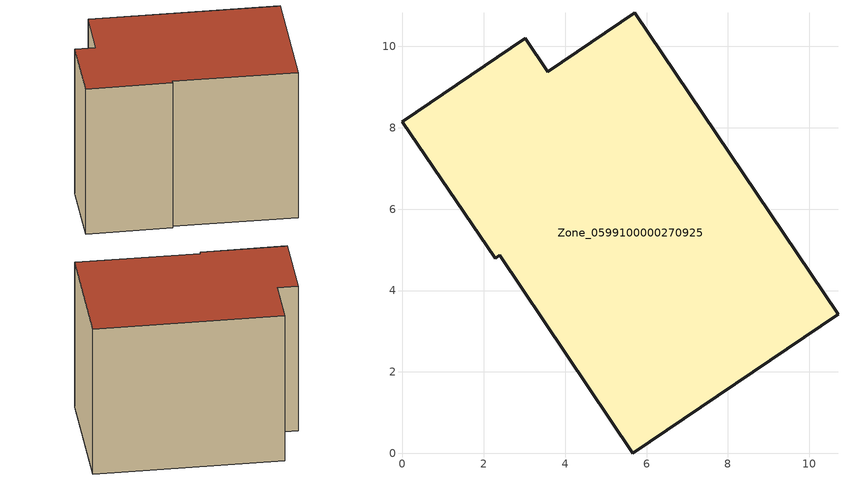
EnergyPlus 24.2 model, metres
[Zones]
Zone_0599100000270925
 floor ground (C_G): 2.28,4.8 0,8.15 3.02,10.2 3.57,9.38 5.71,10.83 10.7,3.41 5.66,0 2.39,4.87 z0
 wall outside (C_F): 3.57,9.38 3.02,10.2 0,8.15 2.28,4.8 2.39,4.87 5.66,0 10.7,3.41 5.71,10.83 3.57,9.38 z0:7.77
 roof outside (C_R): 10.7,3.41 5.71,10.83 3.57,9.38 3.02,10.2 0,8.15 2.28,4.8 2.39,4.87 5.66,0 z7.77
[BUILDING]
Pand.0599100000270925: North Axis=0; Terrain=City; Loads Convergence Tolerance Value=0.04; Temperature Convergence Tolerance Value=0.4; Solar Distribution=FullExterior; Maximum Number of Warmup Days=25; Minimum Number of Warmup Days=1
[Site:Location]
Rotterdam.The.Hague.AP_ZH_NLD Design_Conditions: Latitude=51.96; Longitude=4.45; Time Zone=1; Elevation=-4.5
[SITE:GROUNDTEMPERATURE:BUILDINGSURFACE]
18, 18, 18, 18, 18, 18, 18, 18, 18, 18, 18, 18
[MATERIAL] Thermal Absorptance=0.9; Solar Absorptance=0.7; Visible Absorptance=0.7
Name | Roughness | Thickness | Conductivity | Density | Specific Heat
G.TI.1965-1974 | MediumSmooth | 0.15 | 0.882353 | 540 | 1210
F.TI.1965-1974 | Rough | 0.3 | 0.697674 | 1920 | 840
R.TI.1965-1974 | MediumRough | 0.2 | 0.232558 | 1500 | 1000
[CONSTRUCTION]
C_G: G.TI.1965-1974
C_F: F.TI.1965-1974
C_R: R.TI.1965-1974
[ZONE]
Zone_0599100000270925: Type=1; Multiplier=1; Ceiling Height=Autocalculate; Volume=Autocalculate; Floor Area=autocalculate; Part of Total Floor Area=Yes
[ZONEINFILTRATION:DESIGNFLOWRATE]
Infil_Zone_0599100000270925: Zone or ZoneList or Space or SpaceList=Zone_0599100000270925; Schedule=AlwaysOn; Design Flow Rate Calculation Method=Flow/Area; Flow Rate per Floor Area=0.003; Constant Term Coefficient=1; Temperature Term Coefficient=0; Velocity Term Coefficient=0; Velocity Squared Term Coefficient=0
[HVACTEMPLATE:ZONE:IDEALLOADSAIRSYSTEM]
Zone_0599100000270925: Maximum Heating Supply Air Temperature=50; Minimum Cooling Supply Air Temperature=13; Maximum Heating Supply Air Humidity Ratio=0.0156; Minimum Cooling Supply Air Humidity Ratio=0.0077; Heating Limit=NoLimit; Cooling Limit=NoLimit; Dehumidification Control Type=ConstantSensibleHeatRatio; Cooling Sensible Heat Ratio=0.7; Dehumidification Setpoint=60; Humidification Control Type=None; Humidification Setpoint=30; Outdoor Air Method=None; Outdoor Air Flow Rate per Person=0.00944; Outdoor Air Flow Rate per Zone Floor Area=0; Outdoor Air Flow Rate per Zone=0; Demand Controlled Ventilation Type=None; Outdoor Air Economizer Type=NoEconomizer; Heat Recovery Type=None; Sensible Heat Recovery Effectiveness=0.7; Latent Heat Recovery Effectiveness=0.65
[ZONECONTROL:THERMOSTAT]
ThermostatControl_Zone_0599100000270925: Zone or ZoneList=Zone_0599100000270925; Control Type Schedule=DualSetpointControlType; Control 1=Thermostat_Zone_0599100000270925; Temperature Difference Between Cutout And Setpoint=0
[THERMOSTATSETPOINT:DUALSETPOINT]
Thermostat_Zone_0599100000270925: Heating Setpoint Temperature Schedule=HeatingSetpoint_Zone_0599100000270925; Cooling Setpoint Temperature Schedule=CoolingSetpoint_Zone_0599100000270925
[SCHEDULE:COMPACT]
HeatingSetpoint_Zone_0599100000270925: Through: 12/31, For: AllDays, Until: 24:00, 21
CoolingSetpoint_Zone_0599100000270925: Through: 12/31, For: AllDays, Until: 24:00, 24
DualSetpointControlType: Through: 12/31, For: AllDays, Until: 24:00, 4
AlwaysOn: Through: 12/31, For: AllDays, Until: 24:00, 1
